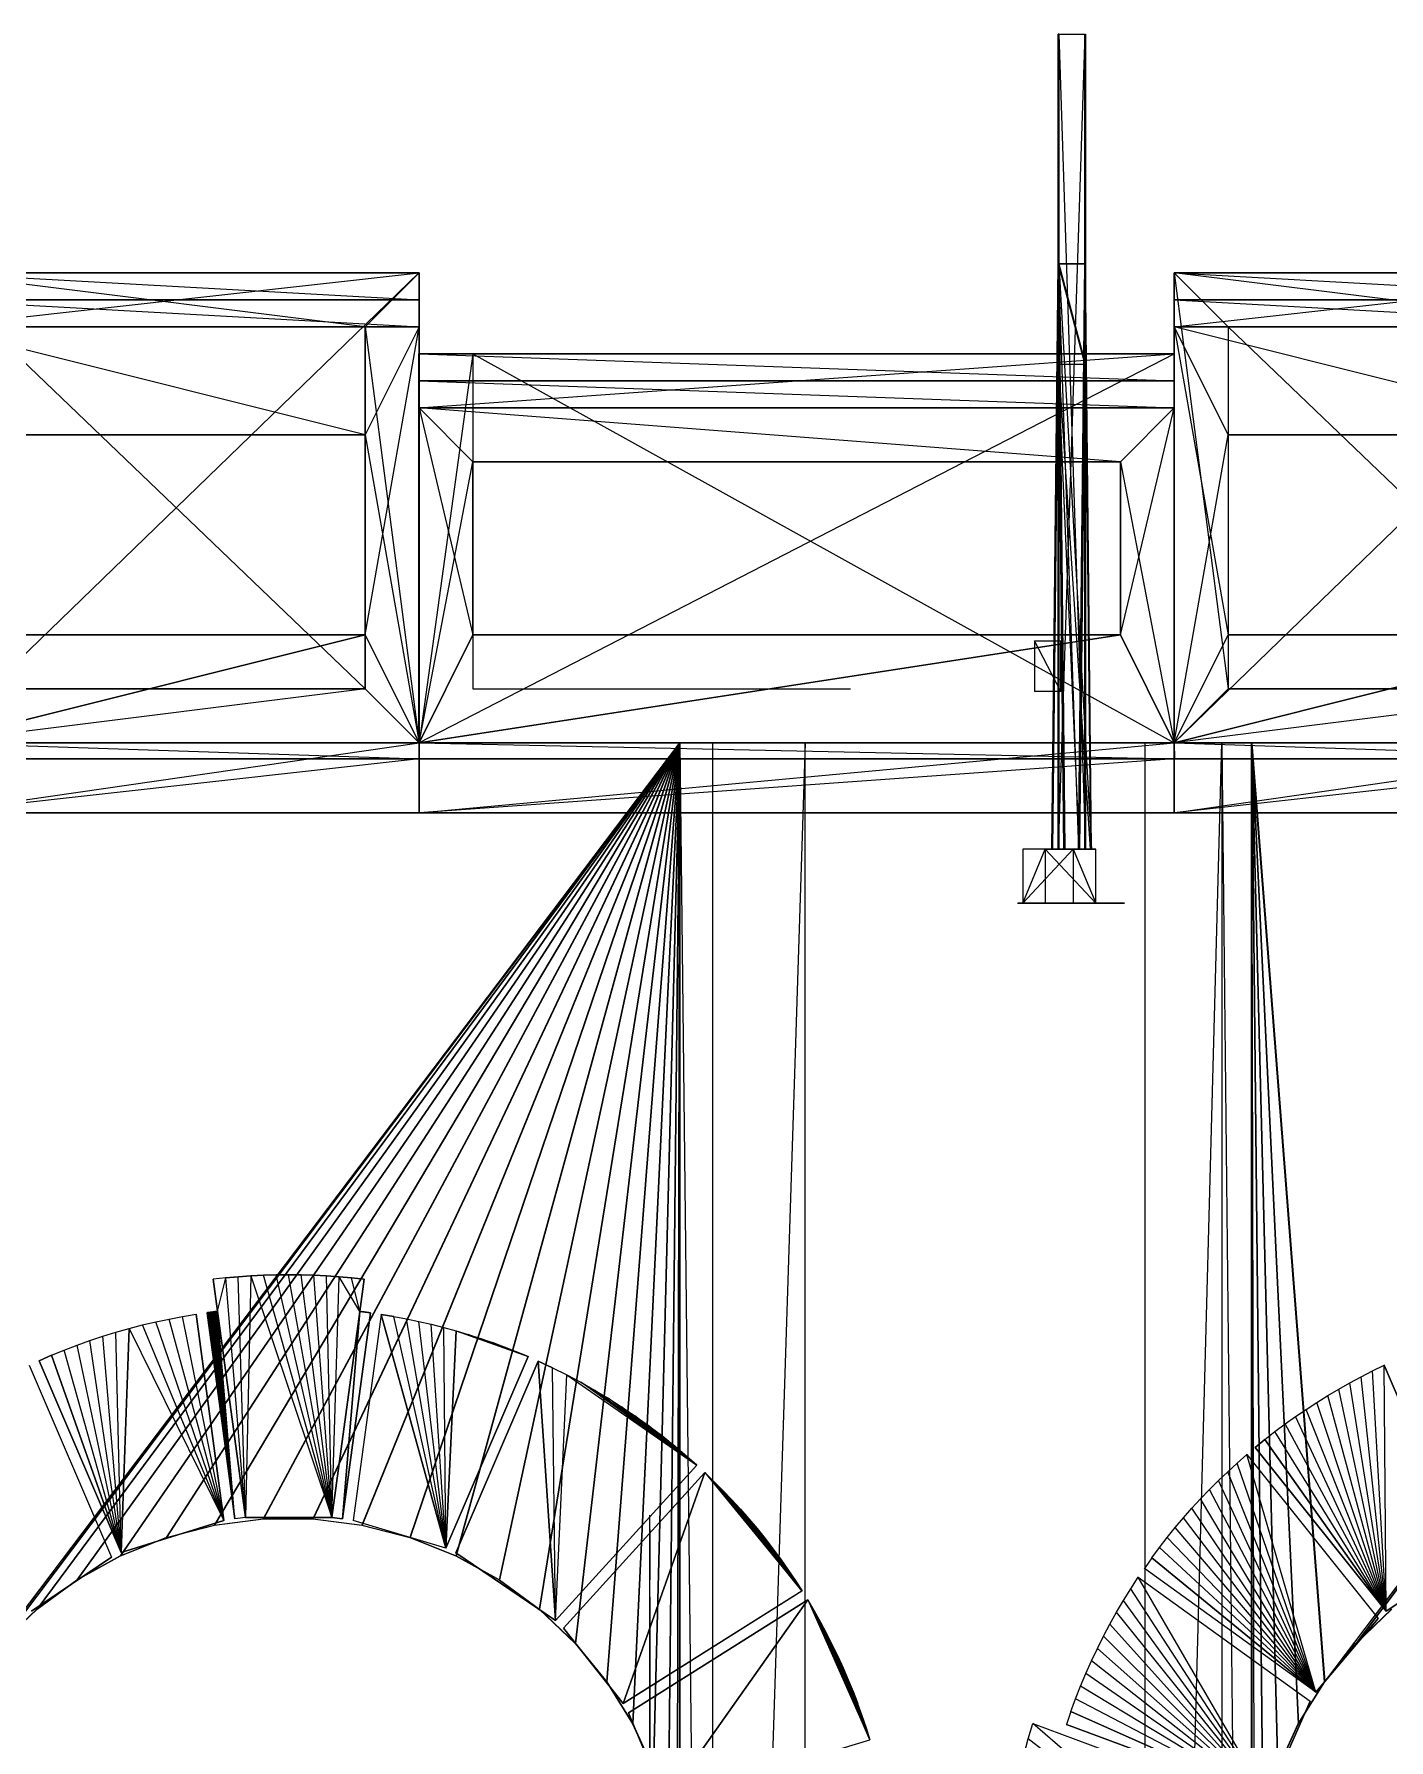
# Model space of a CAD drawing. Extents: x -41 to 47, y -35.8 to 51.3.
# Drawn here: x 25.222 to 27.732, y 44.249 to 47.407 of the extents above; entities that cross this region are included whole.
import ezdxf

# ---------------------------------------------------------------- set-up
doc = ezdxf.new("R2010")
doc.units = 0
doc.header["$MEASUREMENT"] = 0
doc.layers.add('PYDXF', color=8, linetype='CONTINUOUS')

msp = doc.modelspace()

# ---------------------------------------------------------------- linework, layer by layer
at = {"layer": 'PYDXF'}
for p, q in [((27.1201, 47.4074), (27.1189, 47.4074)), ((27.1189, 45.8985), (27.1189, 47.4074)), ((27.1189, 45.8985), (27.1201, 47.4074)), ((27.1682, 47.4074), (27.1189, 45.8985)), ((27.1189, 47.4074), (27.1682, 47.4074)), ((27.1201, 47.4074), (27.1201, 45.8985)), ((27.1201, 47.4074), (27.1693, 47.4074)), ((27.1201, 47.4074), (27.1693, 45.8985)), ((27.1201, 47.4074), (27.1682, 47.4074)), ((27.1682, 45.8985), (27.1682, 47.4074)), ((27.1682, 47.4074), (27.1693, 47.4074)), ((27.1682, 47.4074), (27.1693, 45.8985)), ((27.1693, 47.4074), (27.1693, 45.8985)), ((25.9344, 46.9654), (25.0349, 46.9654)), ((25.0349, 46.0954), (25.9344, 46.9654)), ((25.9348, 46.9654), (25.0353, 46.9654)), ((25.0353, 46.8654), (25.9348, 46.9654)), ((25.8348, 46.8654), (25.0353, 46.9654)), ((25.0353, 46.9654), (25.9348, 46.9654)), ((25.9344, 46.9654), (25.0353, 46.9654)), ((25.0354, 46.9654), (25.9349, 46.9654)), ((25.0354, 46.9654), (25.9349, 46.9154)), ((25.9348, 46.9654), (25.8348, 46.8654)), ((25.9344, 46.9654), (25.9344, 46.0954)), ((25.9344, 46.9654), (25.9348, 46.9654)), ((25.9344, 46.9654), (25.9348, 46.0954)), ((25.9348, 46.9654), (25.9348, 46.8654)), ((25.9348, 46.9654), (25.9348, 46.0954)), ((25.9349, 46.9654), (25.9349, 46.9154)), ((27.1072, 45.8985), (27.1189, 46.9818)), ((27.109, 45.8985), (27.1189, 46.9818)), ((27.1189, 46.9818), (27.1681, 46.9818)), ((27.1189, 46.9818), (27.1189, 46.7956)), ((27.1189, 46.9818), (27.1681, 46.7956)), ((27.1189, 46.9818), (27.1564, 45.8985)), ((27.1202, 46.9818), (27.1202, 46.7956)), ((27.1202, 46.9818), (27.1694, 46.7956)), ((27.1694, 46.9818), (27.1202, 46.9818)), ((27.1202, 46.9818), (27.1313, 45.8985)), ((27.1202, 46.9818), (27.1805, 45.8985)), ((27.1295, 45.8985), (27.1202, 46.9818)), ((27.1564, 45.8985), (27.1681, 46.9818)), ((27.1681, 46.7956), (27.1681, 46.9818)), ((27.1694, 46.9818), (27.1694, 46.7956)), ((27.1805, 45.8985), (27.1694, 46.9818)), ((28.2332, 46.9654), (27.3337, 46.9654)), ((27.3337, 46.0954), (27.3337, 46.9654)), ((27.3337, 46.0954), (28.2332, 46.9654)), ((27.3341, 46.9654), (27.3337, 46.0954)), ((27.3337, 46.9654), (27.3341, 46.9654)), ((28.2336, 46.9654), (27.3341, 46.9654)), ((27.3341, 46.9654), (27.3341, 46.9154)), ((27.3341, 46.8654), (27.3341, 46.9654)), ((27.3341, 46.8654), (28.2336, 46.9654)), ((27.3341, 46.9654), (27.434, 46.1954)), ((28.1336, 46.8654), (27.3341, 46.9654)), ((27.3341, 46.9654), (28.2336, 46.9654)), ((27.3341, 46.9654), (27.3341, 46.0954)), ((27.3341, 46.9654), (27.434, 46.8654)), ((28.2332, 46.9654), (27.3341, 46.9654)), ((27.3341, 46.9654), (28.2337, 46.9154)), ((27.3341, 46.9154), (27.3341, 46.9654)), ((25.0354, 46.9154), (25.9349, 46.8654)), ((25.0354, 46.9154), (25.9349, 46.9154)), ((25.9349, 46.9154), (25.0354, 46.9154)), ((25.9349, 46.8654), (25.9349, 46.9154)), ((27.3341, 46.9154), (28.2336, 46.8654)), ((27.3341, 46.9154), (28.2337, 46.9154)), ((27.3341, 46.9154), (27.3341, 46.8654)), ((28.2337, 46.9154), (27.3341, 46.9154)), ((25.0353, 46.8654), (25.9348, 46.8654)), ((25.8349, 46.6654), (25.0353, 46.8654)), ((25.9349, 46.8654), (25.0354, 46.8654)), ((25.1352, 46.8654), (25.8348, 46.1954)), ((25.1352, 46.8654), (25.8348, 46.8654)), ((25.8348, 46.8654), (25.1352, 46.8654)), ((25.8348, 46.1954), (25.8348, 46.8654)), ((25.8348, 46.8654), (25.8348, 46.1954)), ((25.8348, 46.8654), (25.9348, 46.0954)), ((25.9349, 46.8654), (25.8349, 46.6654)), ((25.8349, 46.2954), (25.9348, 46.8654)), ((25.9348, 46.8654), (25.9349, 46.0954)), ((25.9349, 46.0954), (25.9349, 46.8654)), ((27.3341, 46.8654), (28.2336, 46.8654)), ((28.2336, 46.8654), (27.3341, 46.8654)), ((27.434, 46.6654), (27.3341, 46.8654)), ((27.3341, 46.8654), (27.3341, 46.0954)), ((27.3341, 46.8654), (27.434, 46.2954)), ((27.3341, 46.8654), (27.434, 46.6654)), ((28.1336, 46.6654), (27.3341, 46.8654)), ((27.3341, 46.0954), (27.3341, 46.8654)), ((27.434, 46.8654), (28.1336, 46.1954)), ((27.434, 46.8654), (28.1336, 46.8654)), ((27.434, 46.8654), (27.434, 46.1954)), ((28.1336, 46.8654), (27.434, 46.8654)), ((27.3337, 46.8154), (25.9344, 46.8154)), ((25.9344, 46.0954), (25.9344, 46.8154)), ((25.9344, 46.0954), (27.3337, 46.8154)), ((25.9344, 46.8154), (25.9349, 46.8154)), ((25.9349, 46.8154), (25.9344, 46.0954)), ((27.3341, 46.8154), (25.9348, 46.8154)), ((25.9348, 46.7154), (25.9348, 46.8154)), ((25.9348, 46.7154), (27.3341, 46.8154)), ((25.9349, 46.7654), (25.9348, 46.8154)), ((25.9349, 46.8154), (25.9349, 46.7654)), ((26.0348, 46.8154), (25.9349, 46.0954)), ((25.9349, 46.8154), (25.9349, 46.0954)), ((26.0348, 46.8154), (25.9349, 46.8154)), ((27.3337, 46.8154), (25.9349, 46.8154)), ((25.9349, 46.8154), (27.3341, 46.8154)), ((25.9349, 46.8154), (27.3341, 46.7654)), ((26.0348, 46.8154), (26.0348, 46.1954)), ((26.0348, 46.8154), (27.3341, 46.8154)), ((26.0348, 46.8154), (27.3341, 46.0954)), ((27.3337, 46.8154), (26.0348, 46.8154)), ((27.3337, 46.8154), (27.3337, 46.0954)), ((27.3337, 46.8154), (27.3341, 46.0954)), ((27.3341, 46.8154), (27.3337, 46.8154)), ((27.3341, 46.8154), (27.3341, 46.7154)), ((27.3341, 46.0954), (27.3341, 46.8154)), ((27.3341, 46.8154), (27.3341, 46.7654)), ((27.109, 45.8985), (27.1189, 46.7956)), ((27.1681, 46.7956), (27.1189, 46.7956)), ((27.1582, 45.8985), (27.1189, 46.7956)), ((27.1694, 46.7956), (27.1202, 46.7956)), ((27.1787, 45.8985), (27.1202, 46.7956)), ((27.1295, 45.8985), (27.1202, 46.7956)), ((27.1564, 45.8985), (27.1681, 46.7956)), ((27.1681, 46.7956), (27.1582, 45.8985)), ((27.1694, 46.7956), (27.1787, 45.8985)), ((27.1805, 45.8985), (27.1694, 46.7956)), ((25.9349, 46.7654), (27.3341, 46.7154)), ((25.9349, 46.7654), (27.3341, 46.7654)), ((25.9349, 46.7654), (25.9349, 46.7154)), ((27.3341, 46.7654), (25.9349, 46.7654)), ((27.3341, 46.7154), (27.3341, 46.7654)), ((25.9348, 46.7154), (27.3341, 46.7154)), ((26.0348, 46.6154), (25.9348, 46.7154)), ((25.9348, 46.7154), (25.9348, 46.0954)), ((25.9348, 46.7154), (26.0348, 46.2954)), ((25.9348, 46.7154), (26.0348, 46.6154)), ((27.2341, 46.6154), (25.9348, 46.7154)), ((25.9348, 46.0954), (25.9348, 46.7154)), ((27.3341, 46.7154), (25.9349, 46.7154)), ((27.3341, 46.7154), (27.2341, 46.6154)), ((27.2341, 46.2954), (27.3341, 46.7154)), ((27.3341, 46.7154), (27.3341, 46.0954)), ((27.3341, 46.0954), (27.3341, 46.7154)), ((25.8349, 46.6654), (25.1353, 46.6654)), ((25.1353, 46.6654), (25.8349, 46.6654)), ((25.8349, 46.2954), (25.8349, 46.6654)), ((25.8349, 46.6654), (25.9349, 46.0954)), ((25.8349, 46.6654), (25.8349, 46.2954)), ((27.3341, 46.0954), (27.434, 46.6654)), ((27.434, 46.6654), (28.1336, 46.6654)), ((27.434, 46.6654), (27.434, 46.2954)), ((28.1337, 46.6654), (27.434, 46.6654)), ((25.9348, 46.0954), (26.0348, 46.6154)), ((26.0348, 46.6154), (26.0348, 46.2954)), ((27.2341, 46.6154), (26.0348, 46.6154)), ((26.0348, 46.2954), (26.0348, 46.6154)), ((26.0348, 46.6154), (27.2341, 46.6154)), ((27.2341, 46.2954), (27.2341, 46.6154)), ((27.2341, 46.6154), (27.3341, 46.0954)), ((27.2341, 46.6154), (27.2341, 46.2954)), ((25.8349, 46.2954), (25.0353, 46.0954)), ((25.0354, 46.0954), (25.8349, 46.2954)), ((25.8349, 46.2954), (25.1353, 46.2954)), ((25.1353, 46.2954), (25.8349, 46.2954)), ((25.9348, 46.0954), (25.8349, 46.2954)), ((25.8349, 46.2954), (25.9349, 46.0954)), ((27.2341, 46.2954), (25.9348, 46.0954)), ((25.9348, 46.0954), (26.0348, 46.2954)), ((25.9348, 46.0954), (27.2341, 46.2954)), ((26.0348, 46.2954), (25.9348, 46.0954)), ((27.2341, 46.2954), (26.0348, 46.2954)), ((26.0348, 46.2954), (27.2341, 46.2954)), ((27.075, 46.2839), (27.075, 46.19)), ((27.075, 46.2839), (27.1241, 46.2839)), ((27.1241, 46.19), (27.075, 46.2839)), ((27.1241, 46.19), (27.1241, 46.2839)), ((27.3341, 46.0954), (27.2341, 46.2954)), ((27.2341, 46.2954), (27.3341, 46.0954)), ((27.3341, 46.0954), (28.1337, 46.2954)), ((28.1336, 46.2954), (27.3341, 46.0954)), ((27.434, 46.2954), (27.3341, 46.0954)), ((27.3341, 46.0954), (27.434, 46.2954)), ((27.434, 46.2954), (28.1336, 46.2954)), ((28.1337, 46.2954), (27.434, 46.2954)), ((25.8348, 46.1954), (25.0353, 46.0954)), ((25.8348, 46.1954), (25.1352, 46.1954)), ((25.1352, 46.1954), (25.8348, 46.1954)), ((25.9348, 46.0954), (25.8348, 46.1954)), ((26.0348, 46.1954), (26.7344, 46.1954)), ((27.1241, 46.19), (27.075, 46.19)), ((27.434, 46.1954), (27.3341, 46.0954)), ((28.1336, 46.1954), (27.3341, 46.0954)), ((28.1336, 46.1954), (27.434, 46.1954)), ((27.434, 46.1954), (28.1336, 46.1954)), ((24.9671, 46.0954), (26.4171, 46.0954)), ((24.9678, 46.0954), (26.4178, 46.0954)), ((24.9678, 46.0954), (26.4171, 46.0954)), ((25.0349, 46.0954), (25.9344, 46.0954)), ((25.0349, 46.0954), (25.9348, 46.0954)), ((25.9348, 46.0954), (25.0353, 46.0954)), ((25.9349, 46.0954), (25.0353, 46.0954)), ((25.0353, 46.0954), (25.9349, 46.0954)), ((25.0353, 45.9654), (25.9349, 46.0954)), ((25.0354, 46.0954), (25.9349, 46.0654)), ((26.4171, 46.0954), (25.1022, 44.3564)), ((25.1028, 44.3564), (26.4178, 46.0954)), ((26.4171, 46.0954), (25.1602, 44.4276)), ((26.4178, 46.0954), (25.1608, 44.4276)), ((26.4171, 46.0954), (25.2267, 44.4909)), ((26.4178, 46.0954), (25.2274, 44.4909)), ((26.4171, 46.0954), (25.3007, 44.5452)), ((26.4178, 46.0954), (25.3014, 44.5452)), ((26.4171, 46.0954), (25.381, 44.5898)), ((26.4178, 46.0954), (25.3816, 44.5898)), ((26.4171, 46.0954), (25.4662, 44.6239)), ((26.4178, 46.0954), (25.4669, 44.6239)), ((26.4171, 46.0954), (25.5551, 44.6469)), ((26.4178, 46.0954), (25.5558, 44.6469)), ((26.4171, 46.0954), (25.6462, 44.6585)), ((26.4178, 46.0954), (25.6469, 44.6585)), ((26.4171, 46.0954), (25.738, 44.6585)), ((26.4178, 46.0954), (25.7387, 44.6585)), ((26.4171, 46.0954), (25.8291, 44.6469)), ((26.4178, 46.0954), (25.8297, 44.6469)), ((26.4171, 46.0954), (25.918, 44.6239)), ((26.4178, 46.0954), (25.9186, 44.6239)), ((25.9344, 46.0954), (27.3337, 46.0954)), ((25.9344, 46.0954), (25.9349, 46.0954)), ((25.9344, 46.0954), (27.3341, 46.0954)), ((25.9348, 46.0954), (25.9344, 46.0954)), ((25.9348, 46.0954), (27.3341, 46.0954)), ((27.3341, 46.0954), (25.9349, 46.0954)), ((25.9349, 46.0654), (25.9349, 46.0954)), ((25.9349, 46.0954), (25.9349, 46.0654)), ((25.9349, 46.0954), (25.9349, 45.9654)), ((25.9349, 46.0954), (27.3342, 46.0654)), ((25.9349, 45.9654), (27.3341, 46.0954)), ((25.9349, 46.0954), (27.3342, 46.0954)), ((25.9349, 45.9654), (25.9349, 46.0954)), ((26.4171, 46.0954), (26.0032, 44.5898)), ((26.4178, 46.0954), (26.0039, 44.5898)), ((26.4171, 46.0954), (26.0835, 44.5452)), ((26.4178, 46.0954), (26.0842, 44.5452)), ((26.4171, 46.0954), (26.1575, 44.4909)), ((26.4178, 46.0954), (26.1581, 44.4909)), ((26.4171, 46.0954), (26.224, 44.4276)), ((26.4178, 46.0954), (26.2247, 44.4276)), ((26.4171, 46.0954), (26.282, 44.3564)), ((26.4178, 46.0954), (26.2827, 44.3564)), ((26.4171, 46.0954), (26.3306, 44.2785)), ((26.4178, 46.0954), (26.3312, 44.2785)), ((26.4171, 46.0954), (26.3689, 44.1951)), ((26.4178, 46.0954), (26.3695, 44.1951)), ((26.4171, 46.0954), (26.3963, 44.1074)), ((26.4178, 46.0954), (26.397, 44.1074)), ((26.4171, 46.0954), (26.4125, 44.0171)), ((26.4178, 46.0954), (26.4132, 44.0171)), ((26.4171, 46.0954), (26.4171, 43.9254)), ((26.4171, 46.0954), (26.4178, 46.0954)), ((26.4171, 46.0954), (26.4178, 43.9254)), ((26.4178, 40.7954), (26.4178, 46.0954)), ((26.4178, 46.0954), (26.4178, 40.7954)), ((26.4178, 46.0954), (26.4178, 43.9254)), ((26.4178, 46.0954), (27.4778, 46.0954)), ((26.4178, 46.0954), (26.4788, 40.7954)), ((26.4178, 46.0954), (26.4789, 46.0954)), ((27.4778, 46.0954), (26.4178, 46.0954)), ((26.6502, 46.0954), (26.4788, 40.7954)), ((26.4788, 40.7954), (26.4789, 46.0954)), ((26.4789, 46.0954), (26.6502, 46.0954)), ((27.4778, 46.0954), (26.4789, 46.0954)), ((26.6502, 46.0954), (27.28, 46.0954)), ((26.6502, 40.7954), (26.6502, 46.0954)), ((27.4778, 46.0954), (26.6502, 46.0954)), ((27.28, 46.0954), (27.4224, 46.0954)), ((27.28, 40.7954), (27.28, 46.0954)), ((27.4778, 46.0954), (27.28, 46.0954)), ((27.28, 40.7954), (27.4224, 46.0954)), ((27.3337, 46.0954), (28.2332, 46.0954)), ((27.3337, 46.0954), (27.3341, 46.0954)), ((27.3337, 46.0954), (28.2336, 46.0954)), ((27.3341, 46.0954), (27.3337, 46.0954)), ((28.2336, 46.0954), (27.3341, 46.0954)), ((27.3341, 46.0954), (27.3342, 46.0654)), ((27.3341, 46.0954), (27.3341, 45.9654)), ((28.2337, 46.0954), (27.3341, 46.0954)), ((27.3341, 46.0954), (28.2336, 46.0954)), ((27.3341, 45.9654), (28.2336, 46.0954)), ((27.3341, 45.9654), (27.3341, 46.0954)), ((27.3342, 46.0654), (27.3342, 46.0954)), ((27.3342, 46.0954), (28.2337, 46.0654)), ((27.4224, 46.0954), (27.4778, 46.0954)), ((27.4224, 46.0954), (27.4224, 40.7954)), ((27.4778, 46.0954), (27.4224, 46.0954)), ((27.4224, 46.0954), (27.4778, 40.7954)), ((27.4771, 43.9254), (27.4771, 46.0954)), ((27.4771, 46.0954), (28.9271, 46.0954)), ((27.4771, 46.0954), (27.4817, 44.0171)), ((27.4771, 46.0954), (27.4777, 46.0954)), ((27.4777, 46.0954), (27.4771, 43.9254)), ((27.4771, 46.0954), (27.5636, 44.2785)), ((27.4771, 46.0954), (27.4978, 44.1074)), ((27.4771, 46.0954), (27.5253, 44.1951)), ((27.6121, 44.3564), (27.4771, 46.0954)), ((27.4777, 46.0954), (27.4777, 43.9254)), ((27.4823, 44.0171), (27.4777, 46.0954)), ((27.4777, 46.0954), (27.5259, 44.1951)), ((27.4777, 46.0954), (27.4985, 44.1074)), ((27.4777, 46.0954), (27.6128, 44.3564)), ((27.4777, 46.0954), (27.5642, 44.2785)), ((27.4777, 46.0954), (28.9277, 46.0954)), ((27.4777, 46.0954), (28.9271, 46.0954)), ((27.4778, 40.7954), (27.4778, 46.0954)), ((27.4778, 46.0954), (27.4778, 40.7954)), ((28.9271, 46.0954), (27.6121, 44.3564)), ((27.6128, 44.3564), (28.9277, 46.0954)), ((28.9271, 46.0954), (27.6701, 44.4276)), ((28.9277, 46.0954), (27.6708, 44.4276)), ((25.0354, 46.0654), (25.9349, 46.0654)), ((25.9349, 46.0654), (25.0354, 45.9654)), ((25.9349, 46.0654), (25.0354, 46.0654)), ((25.9349, 45.9654), (25.9349, 46.0654)), ((25.9349, 46.0654), (27.3341, 46.0654)), ((27.3341, 46.0654), (25.9349, 45.9654)), ((25.9349, 46.0654), (25.9349, 45.9654)), ((27.3342, 46.0654), (25.9349, 46.0654)), ((27.3341, 45.9654), (27.3341, 46.0654)), ((27.3341, 46.0654), (28.2336, 46.0654)), ((28.2336, 46.0654), (27.3341, 45.9654)), ((27.3341, 46.0654), (27.3341, 45.9654)), ((28.2337, 46.0654), (27.3342, 46.0654)), ((25.9349, 45.9654), (25.0353, 45.9654)), ((25.0354, 45.9654), (25.9349, 45.9654)), ((27.3341, 45.9654), (25.9349, 45.9654)), ((25.9349, 45.9654), (27.3341, 45.9654)), ((28.2336, 45.9654), (27.3341, 45.9654)), ((27.3341, 45.9654), (28.2336, 45.9654)), ((27.0949, 45.8985), (27.0534, 45.8985)), ((27.1468, 45.8985), (27.0534, 45.7985)), ((27.0534, 45.8985), (27.0534, 45.7985)), ((27.1468, 45.8985), (27.0534, 45.8985)), ((27.0534, 45.7985), (27.0949, 45.8985)), ((27.1884, 45.8985), (27.0949, 45.8985)), ((27.0949, 45.8985), (27.1468, 45.8985)), ((27.0949, 45.8985), (27.1884, 45.7985)), ((27.0949, 45.8985), (27.0949, 45.7985)), ((27.109, 45.8985), (27.1072, 45.8985)), ((27.1072, 45.8985), (27.1564, 45.8985)), ((27.1564, 45.8985), (27.109, 45.8985)), ((27.109, 45.8985), (27.1582, 45.8985)), ((27.1189, 45.8985), (27.1201, 45.8985)), ((27.1189, 45.8985), (27.1682, 45.8985)), ((27.1189, 45.8985), (27.1693, 45.8985)), ((27.1693, 45.8985), (27.1201, 45.8985)), ((27.1295, 45.8985), (27.1787, 45.8985)), ((27.1295, 45.8985), (27.1313, 45.8985)), ((27.1805, 45.8985), (27.1295, 45.8985)), ((27.1313, 45.8985), (27.1805, 45.8985)), ((27.1468, 45.8985), (27.1468, 45.7985)), ((27.1468, 45.8985), (27.1884, 45.8985)), ((27.1468, 45.8985), (27.1884, 45.7985)), ((27.1564, 45.8985), (27.1582, 45.8985)), ((27.1693, 45.8985), (27.1682, 45.8985)), ((27.1787, 45.8985), (27.1805, 45.8985)), ((27.1884, 45.7985), (27.1884, 45.8985)), ((27.0433, 45.7985), (27.0448, 45.7985)), ((27.0433, 45.7985), (27.24, 45.7985)), ((27.0448, 45.7985), (27.2416, 45.7985)), ((27.24, 45.7985), (27.0448, 45.7985)), ((27.0534, 45.7985), (27.1468, 45.7985)), ((27.0534, 45.7985), (27.0949, 45.7985)), ((27.1884, 45.7985), (27.0949, 45.7985)), ((27.1468, 45.7985), (27.0949, 45.7985)), ((27.1884, 45.7985), (27.1468, 45.7985)), ((27.2416, 45.7985), (27.24, 45.7985)), ((25.5766, 45.1045), (25.5533, 45.102)), ((25.5533, 45.1022), (25.5533, 45.102)), ((25.5614, 45.0426), (25.5533, 45.102)), ((25.5533, 45.102), (25.5614, 45.0426)), ((25.5614, 45.0426), (25.5766, 45.1045)), ((25.5998, 45.1066), (25.5765, 45.1045)), ((25.5766, 45.1045), (25.5999, 45.1066)), ((25.6131, 44.661), (25.5766, 45.1045)), ((25.6231, 45.1082), (25.5998, 45.1066)), ((25.5999, 45.1066), (25.6232, 45.1082)), ((25.6131, 44.661), (25.5999, 45.1066)), ((25.6232, 45.1082), (25.6131, 44.661)), ((25.6465, 45.1093), (25.6231, 45.1082)), ((25.6232, 45.1082), (25.6465, 45.1093)), ((25.6232, 45.1082), (25.773, 44.661)), ((25.6465, 45.1093), (25.6699, 45.11)), ((25.6699, 45.11), (25.6465, 45.1093)), ((25.773, 44.661), (25.6465, 45.1093)), ((25.6699, 45.11), (25.6933, 45.1102)), ((25.6932, 45.1102), (25.6699, 45.11)), ((25.773, 44.661), (25.6699, 45.11)), ((25.7166, 45.11), (25.6932, 45.1102)), ((25.6933, 45.1102), (25.7167, 45.11)), ((25.773, 44.661), (25.6933, 45.1102)), ((25.74, 45.1093), (25.7166, 45.11)), ((25.7167, 45.11), (25.74, 45.1093)), ((25.773, 44.661), (25.7167, 45.11)), ((25.7633, 45.1081), (25.74, 45.1093)), ((25.74, 45.1093), (25.7634, 45.1081)), ((25.773, 44.661), (25.74, 45.1093)), ((25.7867, 45.1065), (25.7633, 45.1081)), ((25.7634, 45.1081), (25.7867, 45.1065)), ((25.773, 44.661), (25.7634, 45.1081)), ((25.773, 44.661), (25.7867, 45.1065)), ((25.8099, 45.1044), (25.7867, 45.1065)), ((25.7867, 45.1065), (25.81, 45.1044)), ((25.8251, 45.0424), (25.7867, 45.1065)), ((25.8332, 45.1019), (25.8099, 45.1044)), ((25.81, 45.1044), (25.8332, 45.1019)), ((25.8251, 45.0424), (25.81, 45.1044)), ((25.8332, 45.1019), (25.8251, 45.0424)), ((25.8251, 45.0424), (25.8332, 45.1019)), ((25.8332, 45.1021), (25.8332, 45.1019)), ((25.5432, 45.0403), (25.5415, 45.04)), ((25.5415, 45.04), (25.5933, 44.6586)), ((25.5448, 45.0405), (25.5432, 45.0403)), ((25.5432, 45.0403), (25.5448, 45.0405)), ((25.5933, 44.6586), (25.5432, 45.0403)), ((25.5465, 45.0407), (25.5448, 45.0405)), ((25.5448, 45.0405), (25.5465, 45.0407)), ((25.5933, 44.6586), (25.5448, 45.0405)), ((25.5481, 45.0409), (25.5465, 45.0407)), ((25.5465, 45.0407), (25.5482, 45.0409)), ((25.5933, 44.6586), (25.5465, 45.0407)), ((25.5498, 45.0411), (25.5481, 45.0409)), ((25.5482, 45.0409), (25.5498, 45.0411)), ((25.5933, 44.6586), (25.5482, 45.0409)), ((25.5514, 45.0413), (25.5498, 45.0411)), ((25.5498, 45.0411), (25.5515, 45.0413)), ((25.5933, 44.6586), (25.5498, 45.0411)), ((25.5531, 45.0415), (25.5514, 45.0413)), ((25.5515, 45.0413), (25.5531, 45.0415)), ((25.5933, 44.6586), (25.5515, 45.0413)), ((25.5547, 45.0418), (25.5531, 45.0415)), ((25.5531, 45.0415), (25.5548, 45.0418)), ((25.5933, 44.6586), (25.5531, 45.0415)), ((25.5564, 45.042), (25.5547, 45.0418)), ((25.5548, 45.0418), (25.5564, 45.042)), ((25.5933, 44.6586), (25.5548, 45.0418)), ((25.5564, 45.042), (25.5581, 45.0422)), ((25.5581, 45.0422), (25.5564, 45.042)), ((25.5933, 44.6586), (25.5564, 45.042)), ((25.5597, 45.0424), (25.5581, 45.0422)), ((25.5581, 45.0422), (25.5597, 45.0424)), ((25.5933, 44.6586), (25.5581, 45.0422)), ((25.5614, 45.0426), (25.5597, 45.0424)), ((25.5597, 45.0424), (25.5614, 45.0426)), ((25.5933, 44.6586), (25.5597, 45.0424)), ((25.5614, 45.0426), (25.6131, 44.661)), ((25.6131, 44.661), (25.5614, 45.0426)), ((25.5933, 44.6586), (25.5614, 45.0426)), ((25.8251, 45.0424), (25.773, 44.661)), ((25.773, 44.661), (25.8251, 45.0424)), ((25.8251, 45.0424), (25.7928, 44.6585)), ((25.7928, 44.6585), (25.8251, 45.0424)), ((25.7928, 44.6585), (25.8449, 45.0399)), ((25.8449, 45.0399), (25.7928, 44.6585)), ((25.8251, 45.0424), (25.8267, 45.0422)), ((25.8251, 45.0424), (25.8449, 45.0399)), ((25.8267, 45.0422), (25.8284, 45.042)), ((25.8449, 45.0399), (25.8267, 45.0422)), ((25.8284, 45.042), (25.83, 45.0418)), ((25.8449, 45.0399), (25.8284, 45.042)), ((25.83, 45.0418), (25.8317, 45.0416)), ((25.8449, 45.0399), (25.83, 45.0418)), ((25.8317, 45.0416), (25.8334, 45.0414)), ((25.8449, 45.0399), (25.8317, 45.0416)), ((25.8333, 45.0414), (25.835, 45.0412)), ((25.8449, 45.0399), (25.8333, 45.0414)), ((25.8449, 45.0399), (25.835, 45.0412)), ((25.835, 45.0412), (25.8366, 45.041)), ((25.8449, 45.0399), (25.8366, 45.041)), ((25.8367, 45.041), (25.8383, 45.0408)), ((25.8449, 45.0399), (25.8383, 45.0408)), ((25.8383, 45.0408), (25.84, 45.0406)), ((25.8449, 45.0399), (25.8399, 45.0406)), ((25.8399, 45.0406), (25.8416, 45.0404)), ((25.8416, 45.0404), (25.8433, 45.0401)), ((25.8449, 45.0399), (25.8416, 45.0404)), ((25.8449, 45.0399), (25.8433, 45.0401)), ((25.8433, 45.0401), (25.8449, 45.0399)), ((25.3734, 45.004), (25.3978, 45.0109)), ((25.3832, 44.596), (25.3978, 45.0109)), ((25.3978, 45.0109), (25.3832, 44.596)), ((25.3978, 45.0109), (25.4223, 45.0173)), ((25.3978, 45.0109), (25.5735, 44.6555)), ((25.4223, 45.0173), (25.447, 45.0231)), ((25.5735, 44.6555), (25.4223, 45.0173)), ((25.447, 45.0231), (25.4718, 45.0283)), ((25.5735, 44.6555), (25.447, 45.0231)), ((25.4718, 45.0283), (25.4967, 45.033)), ((25.5735, 44.6555), (25.4718, 45.0283)), ((25.4967, 45.033), (25.5217, 45.0372)), ((25.5735, 44.6555), (25.4967, 45.033)), ((25.5217, 45.0374), (25.5217, 45.0372)), ((25.5735, 44.6555), (25.5217, 45.0372)), ((25.5217, 45.0372), (25.5735, 44.6555)), ((25.8647, 45.037), (25.8126, 44.6554)), ((25.8647, 45.037), (25.9847, 44.604)), ((25.8647, 45.037), (25.8881, 45.0332)), ((25.9847, 44.604), (25.8647, 45.037)), ((25.8881, 45.0332), (25.8647, 45.037)), ((25.8881, 45.0332), (25.9114, 45.0288)), ((25.9847, 44.604), (25.8881, 45.0332)), ((25.9114, 45.0288), (25.9345, 45.0239)), ((25.9847, 44.604), (25.9114, 45.0288)), ((25.9847, 44.604), (25.9345, 45.0239)), ((25.9346, 45.0239), (25.9576, 45.0186)), ((25.9847, 44.604), (25.9576, 45.0186)), ((25.9576, 45.0186), (25.9806, 45.0128)), ((25.9806, 45.0128), (26.0034, 45.0065)), ((25.9847, 44.604), (25.9806, 45.0128)), ((25.9847, 44.604), (26.0034, 45.0065)), ((26.0034, 45.0065), (25.9847, 44.604)), ((26.0034, 45.0065), (26.0261, 44.9997)), ((26.0034, 45.0065), (26.1372, 44.9587)), ((25.2775, 44.9708), (25.3012, 44.9799)), ((25.3012, 44.9799), (25.3251, 44.9885)), ((25.3832, 44.596), (25.3012, 44.9799)), ((25.3251, 44.9885), (25.3491, 44.9965)), ((25.3832, 44.596), (25.3251, 44.9885)), ((25.3491, 44.9965), (25.3734, 45.004)), ((25.3832, 44.596), (25.3491, 44.9965)), ((25.3832, 44.596), (25.3734, 45.004)), ((26.0261, 44.9997), (26.0487, 44.9924)), ((26.1372, 44.9587), (26.0261, 44.9997)), ((26.1372, 44.9587), (26.0487, 44.9924)), ((26.0487, 44.9924), (26.0711, 44.9847)), ((26.0711, 44.9847), (26.0933, 44.9765)), ((26.1372, 44.9587), (26.0711, 44.9847)), ((26.0933, 44.9765), (26.1153, 44.9678)), ((26.1372, 44.9587), (26.0933, 44.9765)), ((25.2541, 44.9612), (25.2308, 44.951)), ((25.2308, 44.9512), (25.2308, 44.951)), ((25.3832, 44.596), (25.2308, 44.951)), ((25.2309, 44.951), (25.2541, 44.9612)), ((25.2309, 44.951), (25.3832, 44.596)), ((25.2541, 44.9612), (25.2775, 44.9708)), ((25.2541, 44.9612), (25.3832, 44.596)), ((25.3832, 44.596), (25.2541, 44.9612)), ((25.3832, 44.596), (25.2775, 44.9708)), ((25.9847, 44.604), (26.1372, 44.9587)), ((26.1372, 44.9587), (25.9847, 44.604)), ((26.1555, 44.9506), (26.0029, 44.5957)), ((26.0029, 44.5957), (26.1555, 44.9506)), ((26.1372, 44.9587), (26.1153, 44.9678)), ((26.1154, 44.9678), (26.1372, 44.9587)), ((26.1556, 44.9508), (26.1555, 44.9506)), ((26.1555, 44.9506), (26.1879, 44.47)), ((26.1555, 44.9506), (26.1822, 44.9382)), ((26.1879, 44.47), (26.1556, 44.9506)), ((26.1822, 44.9382), (26.1556, 44.9506)), ((27.7224, 44.9433), (27.7227, 44.9427)), ((25.2127, 44.9427), (25.3652, 44.5872)), ((26.1822, 44.9382), (26.2085, 44.925)), ((26.1879, 44.47), (26.1822, 44.9382)), ((26.1879, 44.47), (26.2085, 44.925)), ((26.2085, 44.925), (26.4494, 44.7577)), ((26.2085, 44.925), (26.2345, 44.9112)), ((27.6594, 44.9103), (27.6803, 44.9215)), ((27.6803, 44.9215), (27.7014, 44.9323)), ((27.7266, 44.4872), (27.6803, 44.9215)), ((27.7014, 44.9323), (27.7227, 44.9427)), ((27.7266, 44.4872), (27.7014, 44.9323)), ((27.7227, 44.9427), (27.8752, 44.5872)), ((27.7267, 44.4872), (27.7227, 44.9427)), ((27.8752, 44.5872), (27.7227, 44.9427)), ((26.2345, 44.9112), (26.2601, 44.8967)), ((26.4494, 44.7577), (26.2345, 44.9112)), ((26.4494, 44.7577), (26.2601, 44.8967)), ((26.2601, 44.8967), (26.2853, 44.8815)), ((26.2853, 44.8815), (26.3101, 44.8657)), ((26.4494, 44.7577), (26.2853, 44.8815)), ((27.5983, 44.874), (27.6184, 44.8866)), ((27.6184, 44.8866), (27.6388, 44.8987)), ((27.7266, 44.4872), (27.6184, 44.8866)), ((27.6388, 44.8987), (27.6594, 44.9103)), ((27.7266, 44.4872), (27.6388, 44.8987)), ((27.7266, 44.4872), (27.6594, 44.9103)), ((26.3101, 44.8657), (26.3345, 44.8492)), ((26.4494, 44.7577), (26.3101, 44.8657)), ((26.3344, 44.8492), (26.3584, 44.8322)), ((26.4494, 44.7577), (26.3344, 44.8492)), ((27.5589, 44.8478), (27.5785, 44.8611)), ((27.5785, 44.8611), (27.5983, 44.874)), ((27.7266, 44.4872), (27.5785, 44.8611)), ((27.7266, 44.4872), (27.5983, 44.874)), ((26.4494, 44.7577), (26.3584, 44.8322)), ((26.3584, 44.8322), (26.3819, 44.8144)), ((27.502, 44.8053), (27.5206, 44.8198)), ((27.5206, 44.8198), (27.5396, 44.834)), ((27.7266, 44.4872), (27.5206, 44.8198)), ((27.5396, 44.834), (27.5589, 44.8478)), ((27.7266, 44.4872), (27.5396, 44.834)), ((27.7266, 44.4872), (27.5589, 44.8478)), ((26.4494, 44.7577), (26.3819, 44.8144)), ((26.3819, 44.8144), (26.4049, 44.7961)), ((26.4049, 44.7961), (26.4274, 44.7772)), ((26.4494, 44.7577), (26.4049, 44.7961)), ((27.4834, 44.7904), (27.4835, 44.7903)), ((27.5019, 44.8053), (27.4836, 44.7903)), ((27.4836, 44.7903), (27.5019, 44.8053)), ((27.7266, 44.4872), (27.4836, 44.7903)), ((27.4836, 44.7903), (27.7266, 44.4872)), ((27.5019, 44.8053), (27.7266, 44.4872)), ((27.7267, 44.4872), (27.502, 44.8053)), ((26.1879, 44.47), (26.4494, 44.7577)), ((26.4495, 44.7577), (26.1879, 44.47)), ((26.4274, 44.7772), (26.4495, 44.7577)), ((26.4494, 44.7577), (26.4274, 44.7772)), ((27.433, 44.7457), (27.4505, 44.7617)), ((27.4505, 44.7617), (27.4683, 44.7774)), ((27.5963, 44.3377), (27.4505, 44.7617)), ((27.4679, 44.7779), (27.4683, 44.7774)), ((27.5963, 44.3377), (27.4683, 44.7774)), ((27.4683, 44.7774), (27.7117, 44.4738)), ((26.4641, 44.7441), (26.2023, 44.4561)), ((26.4641, 44.7441), (26.3128, 44.3162)), ((26.3128, 44.3162), (26.4641, 44.7441)), ((26.4642, 44.7442), (26.4641, 44.7441)), ((26.4641, 44.7441), (26.6443, 44.5252)), ((26.4641, 44.7441), (26.4812, 44.7277)), ((26.4812, 44.7277), (26.4641, 44.7441)), ((26.4812, 44.7277), (26.4979, 44.7109)), ((26.6443, 44.5252), (26.4812, 44.7277)), ((27.3992, 44.7126), (27.416, 44.7293)), ((27.5963, 44.3377), (27.4159, 44.7293)), ((27.416, 44.7293), (27.4331, 44.7457)), ((27.5963, 44.3377), (27.433, 44.7457)), ((26.4979, 44.7109), (26.5143, 44.6938)), ((26.6443, 44.5252), (26.4979, 44.7109)), ((26.5143, 44.6938), (26.5303, 44.6763)), ((26.6443, 44.5252), (26.5143, 44.6938)), ((27.3668, 44.678), (27.3828, 44.6955)), ((27.3828, 44.6955), (27.3992, 44.7126)), ((27.5963, 44.3377), (27.3828, 44.6955)), ((27.5963, 44.3377), (27.3992, 44.7126)), ((25.6131, 44.661), (25.5933, 44.6586)), ((25.773, 44.661), (25.6131, 44.661)), ((25.6131, 44.661), (25.773, 44.661)), ((25.7928, 44.6585), (25.773, 44.661)), ((25.773, 44.661), (25.7928, 44.6585)), ((26.3625, 44.6388), (26.3625, 44.6654)), ((26.6443, 44.5252), (26.5303, 44.6763)), ((26.5303, 44.6763), (26.5459, 44.6585)), ((27.3358, 44.6421), (27.3511, 44.6602)), ((27.3511, 44.6602), (27.3667, 44.678)), ((27.5963, 44.3377), (27.3511, 44.6602)), ((27.5963, 44.3377), (27.3667, 44.678)), ((25.3832, 44.596), (25.5735, 44.6555)), ((25.5735, 44.6555), (25.3832, 44.596)), ((25.4662, 44.6239), (25.5551, 44.6469)), ((25.4662, 44.6239), (25.5558, 44.6469)), ((25.4669, 44.6239), (25.5558, 44.6469)), ((25.5551, 44.6469), (25.6462, 44.6585)), ((25.5551, 44.6469), (25.6469, 44.6585)), ((25.5558, 44.6469), (25.5551, 44.6469)), ((25.5558, 44.6469), (25.6469, 44.6585)), ((25.6462, 44.6585), (25.738, 44.6585)), ((25.6462, 44.6585), (25.7387, 44.6585)), ((25.6469, 44.6585), (25.6462, 44.6585)), ((25.6469, 44.6585), (25.7387, 44.6585)), ((25.738, 44.6585), (25.8291, 44.6469)), ((25.738, 44.6585), (25.8297, 44.6469)), ((25.7387, 44.6585), (25.738, 44.6585)), ((25.7387, 44.6585), (25.8297, 44.6469)), ((25.9847, 44.604), (25.8126, 44.6554)), ((25.8291, 44.6469), (25.918, 44.6239)), ((25.8291, 44.6469), (25.9186, 44.6239)), ((25.8297, 44.6469), (25.8291, 44.6469)), ((25.8297, 44.6469), (25.9186, 44.6239)), ((26.3625, 44.5354), (26.3625, 44.6388)), ((26.3625, 44.6388), (26.3625, 44.5454)), ((26.6443, 44.5252), (26.5459, 44.6585)), ((26.5459, 44.6585), (26.5612, 44.6404)), ((26.5612, 44.6404), (26.576, 44.6219)), ((26.6443, 44.5252), (26.5612, 44.6404)), ((27.3209, 44.6237), (27.3358, 44.6421)), ((27.5963, 44.3377), (27.3358, 44.6421)), ((25.381, 44.5898), (25.4662, 44.6239)), ((25.381, 44.5898), (25.4669, 44.6239)), ((25.3816, 44.5898), (25.4669, 44.6239)), ((25.4669, 44.6239), (25.4662, 44.6239)), ((25.918, 44.6239), (26.0032, 44.5898)), ((25.9186, 44.6239), (25.918, 44.6239)), ((25.918, 44.6239), (26.0039, 44.5898)), ((25.9186, 44.6239), (26.0039, 44.5898)), ((26.576, 44.6219), (26.5905, 44.6031)), ((26.6443, 44.5252), (26.576, 44.6219)), ((26.5905, 44.6031), (26.6046, 44.5841)), ((26.6443, 44.5252), (26.5905, 44.6031)), ((27.2923, 44.586), (27.3064, 44.605)), ((27.3064, 44.605), (27.3209, 44.6237)), ((27.5963, 44.3377), (27.3064, 44.605)), ((27.5963, 44.3377), (27.3209, 44.6237)), ((25.2166, 44.4872), (25.3652, 44.5872)), ((25.3652, 44.5872), (25.2166, 44.4872)), ((25.3007, 44.5452), (25.381, 44.5898)), ((25.3007, 44.5452), (25.3816, 44.5898)), ((25.3014, 44.5452), (25.3816, 44.5898)), ((25.3816, 44.5898), (25.381, 44.5898)), ((26.1879, 44.47), (26.0029, 44.5957)), ((26.0029, 44.5957), (26.1879, 44.47)), ((26.0032, 44.5898), (26.0835, 44.5452)), ((26.0039, 44.5898), (26.0032, 44.5898)), ((26.0032, 44.5898), (26.0842, 44.5452)), ((26.0039, 44.5898), (26.0842, 44.5452)), ((26.6046, 44.5841), (26.6182, 44.5647)), ((26.6443, 44.5252), (26.6046, 44.5841)), ((26.6182, 44.5647), (26.6315, 44.5451)), ((26.6443, 44.5252), (26.6182, 44.5647)), ((27.2784, 44.5668), (27.2786, 44.5667)), ((27.2923, 44.586), (27.2786, 44.5667)), ((27.5963, 44.3377), (27.2786, 44.5667)), ((27.2923, 44.586), (27.5963, 44.3377)), ((27.5963, 44.3377), (27.2923, 44.586)), ((27.7266, 44.4872), (27.8752, 44.5872)), ((27.8752, 44.5872), (27.7267, 44.4872)), ((25.2267, 44.4909), (25.3007, 44.5452)), ((25.2267, 44.4909), (25.3014, 44.5452)), ((25.2274, 44.4909), (25.3014, 44.5452)), ((25.3014, 44.5452), (25.3007, 44.5452)), ((26.0835, 44.5452), (26.1575, 44.4909)), ((26.0842, 44.5452), (26.0835, 44.5452)), ((26.0835, 44.5452), (26.1581, 44.4909)), ((26.0842, 44.5452), (26.1581, 44.4909)), ((26.3625, 44.5138), (26.3625, 44.5454)), ((26.3625, 44.5086), (26.3625, 44.5354)), ((26.6315, 44.5451), (26.6444, 44.5252)), ((26.6443, 44.5252), (26.6315, 44.5451)), ((27.2535, 44.5289), (27.2673, 44.5501)), ((27.2667, 44.5505), (27.2673, 44.5501)), ((27.5058, 44.1402), (27.2673, 44.5501)), ((27.2673, 44.5501), (27.5855, 44.3208)), ((26.3128, 44.3162), (26.6443, 44.5252)), ((26.6444, 44.5252), (26.3128, 44.3162)), ((26.6549, 44.5082), (26.3229, 44.2989)), ((26.3229, 44.2989), (26.6549, 44.5082)), ((26.3625, 44.4706), (26.3625, 44.5138)), ((26.3625, 44.5138), (26.3625, 44.5086)), ((26.3625, 44.2537), (26.3625, 44.5086)), ((26.3625, 44.5086), (26.3625, 44.4706)), ((26.6549, 44.5082), (26.3911, 44.1352)), ((26.3911, 44.1352), (26.6549, 44.5082)), ((26.655, 44.5083), (26.6549, 44.5082)), ((26.6549, 44.5082), (26.77, 44.2491)), ((26.6549, 44.5082), (26.6669, 44.4878)), ((26.6669, 44.4878), (26.6549, 44.5082)), ((27.2272, 44.4855), (27.2401, 44.5073)), ((27.2401, 44.5073), (27.2535, 44.5289)), ((27.5058, 44.1402), (27.2401, 44.5073)), ((27.5058, 44.1402), (27.2534, 44.5289)), ((25.1602, 44.4276), (25.2267, 44.4909)), ((25.1602, 44.4276), (25.2274, 44.4909)), ((25.1608, 44.4276), (25.2274, 44.4909)), ((25.2274, 44.4909), (25.2267, 44.4909)), ((26.1575, 44.4909), (26.224, 44.4276)), ((26.1575, 44.4909), (26.2247, 44.4276)), ((26.1581, 44.4909), (26.1575, 44.4909)), ((26.1581, 44.4909), (26.2247, 44.4276)), ((26.3625, 44.2057), (26.3625, 44.4706)), ((26.3625, 44.4706), (26.3625, 44.2125)), ((26.6669, 44.4878), (26.6785, 44.4672)), ((26.77, 44.2491), (26.6669, 44.4878)), ((27.2149, 44.4633), (27.2272, 44.4855)), ((27.5058, 44.1402), (27.2272, 44.4855)), ((27.5963, 44.3377), (27.7117, 44.4738)), ((27.7117, 44.4738), (27.5963, 44.3377)), ((27.6701, 44.4276), (27.7367, 44.4909)), ((27.6701, 44.4276), (27.7373, 44.4909)), ((27.6708, 44.4276), (27.7373, 44.4909)), ((26.3128, 44.3162), (26.2023, 44.4561)), ((26.2023, 44.4561), (26.3128, 44.3162)), ((26.77, 44.2491), (26.6785, 44.4672)), ((26.6786, 44.4672), (26.6898, 44.4463)), ((26.6897, 44.4463), (26.7005, 44.4252)), ((26.77, 44.2491), (26.6897, 44.4463)), ((27.1916, 44.4183), (27.203, 44.4409)), ((27.203, 44.4409), (27.2149, 44.4633)), ((27.5058, 44.1402), (27.203, 44.4409)), ((27.5058, 44.1402), (27.2148, 44.4633)), ((26.224, 44.4276), (26.282, 44.3564)), ((26.2247, 44.4276), (26.224, 44.4276)), ((26.2247, 44.4276), (26.2827, 44.3564)), ((26.2247, 44.4276), (26.282, 44.3564)), ((26.77, 44.2491), (26.7005, 44.4252)), ((26.7005, 44.4252), (26.7108, 44.4038)), ((27.1807, 44.3953), (27.1916, 44.4183)), ((27.5058, 44.1402), (27.1916, 44.4183)), ((27.6121, 44.3564), (27.6701, 44.4276)), ((27.6128, 44.3564), (27.6708, 44.4276)), ((27.6128, 44.3564), (27.6701, 44.4276)), ((27.6701, 44.4276), (27.6708, 44.4276)), ((26.77, 44.2491), (26.7108, 44.4038)), ((26.7108, 44.4038), (26.7206, 44.3823)), ((26.77, 44.2491), (26.7206, 44.3823)), ((26.7207, 44.3823), (26.7301, 44.3605)), ((27.1704, 44.3722), (27.1808, 44.3953)), ((27.5058, 44.1402), (27.1807, 44.3953)), ((26.282, 44.3564), (26.3306, 44.2785)), ((26.282, 44.3564), (26.2827, 44.3564)), ((26.2827, 44.3564), (26.3312, 44.2785)), ((26.2827, 44.3564), (26.3306, 44.2785)), ((26.77, 44.2491), (26.73, 44.3605)), ((26.7301, 44.3605), (26.739, 44.3386)), ((27.1513, 44.3252), (27.1606, 44.3488)), ((27.1606, 44.3488), (27.1704, 44.3722)), ((27.5058, 44.1402), (27.1606, 44.3488)), ((27.5058, 44.1402), (27.1704, 44.3722)), ((27.5636, 44.2785), (27.6121, 44.3564)), ((27.5642, 44.2785), (27.6128, 44.3564)), ((27.5642, 44.2785), (27.6121, 44.3564)), ((27.6121, 44.3564), (27.6128, 44.3564)), ((26.739, 44.3386), (26.7475, 44.3165)), ((26.77, 44.2491), (26.739, 44.3386)), ((26.7474, 44.3165), (26.7554, 44.2942)), ((26.77, 44.2491), (26.7474, 44.3165)), ((27.1426, 44.3014), (27.1513, 44.3252)), ((27.5058, 44.1402), (27.1513, 44.3252)), ((27.5058, 44.1402), (27.5855, 44.3208)), ((27.5855, 44.3208), (27.5058, 44.1402)), ((26.3911, 44.1352), (26.3229, 44.2989)), ((26.3229, 44.2989), (26.3911, 44.1352)), ((26.7554, 44.2942), (26.763, 44.2717)), ((26.77, 44.2491), (26.7554, 44.2942)), ((27.1426, 44.3014), (27.1344, 44.2774)), ((27.1426, 44.3014), (27.5058, 44.1402)), ((27.5058, 44.1402), (27.1426, 44.3014)), ((26.3306, 44.2785), (26.3689, 44.1951)), ((26.3306, 44.2785), (26.3312, 44.2785)), ((26.3312, 44.2785), (26.3695, 44.1951)), ((26.3312, 44.2785), (26.3689, 44.1951)), ((26.3625, 44.2125), (26.3625, 44.2537)), ((26.3911, 44.1352), (26.77, 44.2491)), ((26.763, 44.2717), (26.77, 44.2491)), ((26.77, 44.2491), (26.763, 44.2717)), ((27.0557, 44.2224), (27.0635, 44.2509)), ((27.0635, 44.2509), (27.0719, 44.2792)), ((27.4778, 43.9302), (27.0635, 44.2509)), ((27.4778, 43.9302), (27.0719, 44.2792)), ((27.0719, 44.2792), (27.5005, 44.1208)), ((27.1337, 44.2777), (27.1344, 44.2774)), ((27.5058, 44.1402), (27.1344, 44.2774)), ((27.1344, 44.2774), (27.5058, 44.1402)), ((27.5253, 44.1951), (27.5636, 44.2785)), ((27.5259, 44.1951), (27.5642, 44.2785)), ((27.5259, 44.1951), (27.5636, 44.2785)), ((27.5642, 44.2785), (27.5636, 44.2785))]:
    msp.add_line(p, q, dxfattribs=at)

doc.saveas('drawing.dxf')
